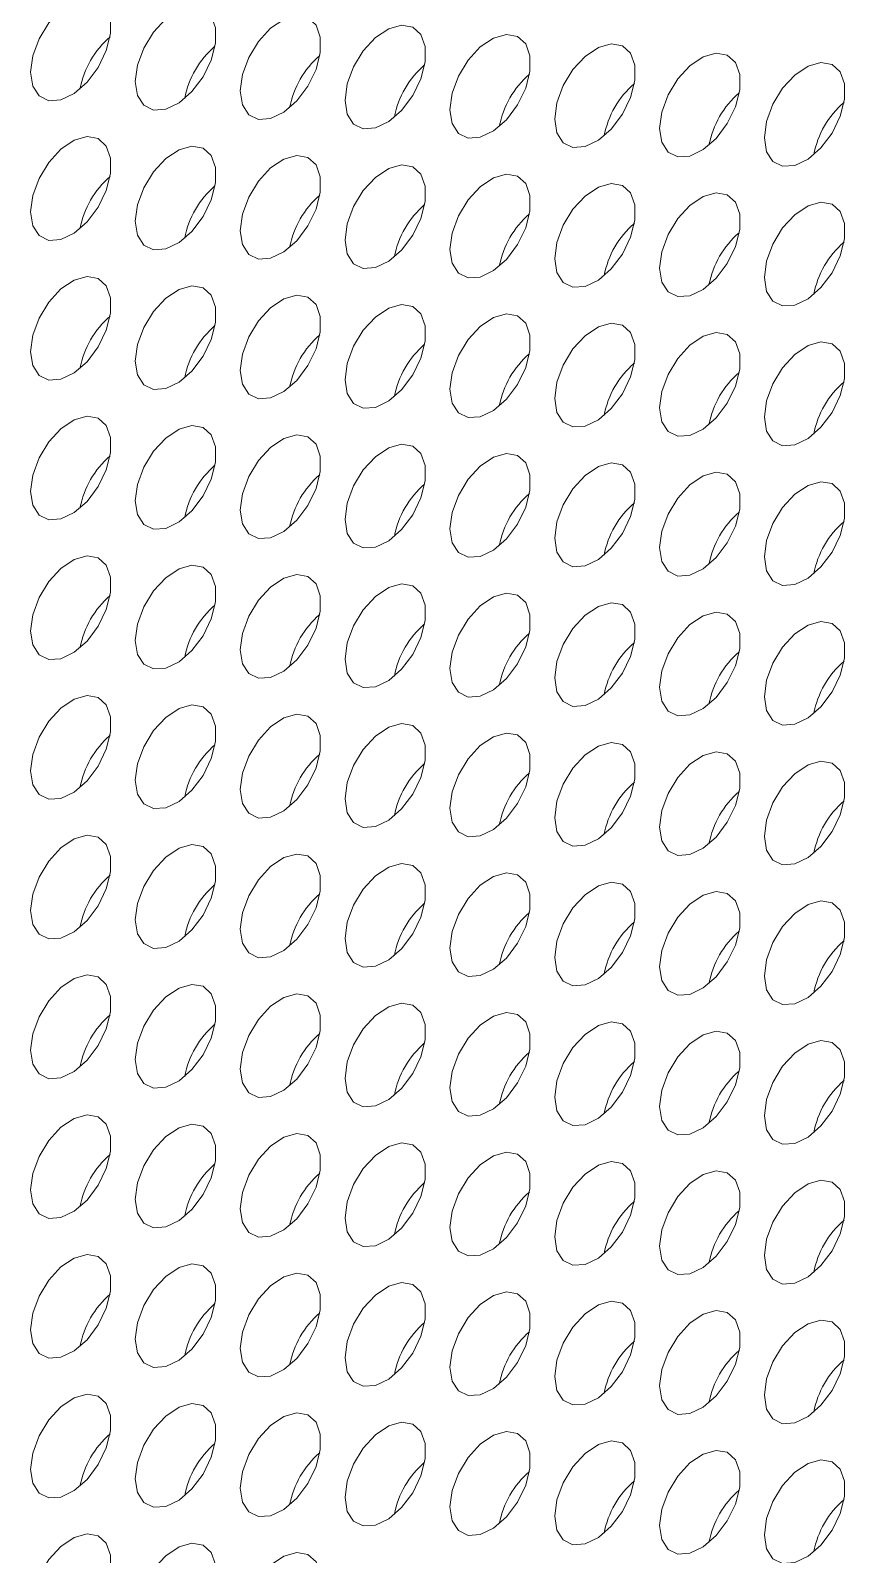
# Model space of a CAD drawing. Header units: millimetres. Extents: x 2 to 295, y 1 to 209.
# Drawn here: x 235.46 to 246.16, y 77.08 to 97.12 of the extents above; entities that cross this region are included whole.
import ezdxf

# ---------------------------------------------------------------- set-up
doc = ezdxf.new("R2010")
doc.units = ezdxf.units.MM

msp = doc.modelspace()

# ---------------------------------------------------------------- linework, layer by layer
at = {"color": 7, "linetype": 'Continuous', "lineweight": 15, "flags": 128}
for points in [[(235.4614, 96.5758), (235.4901, 96.7913), (235.5732, 97.0165), (235.7017, 97.2272), (235.8615, 97.4005), (236.0355, 97.5176), (236.2048, 97.5658), (236.3509, 97.5399), (236.4581, 97.4427), (236.5148, 97.2848), (236.5148, 97.0832), (236.4581, 96.8598), (236.3509, 96.6388), (236.2048, 96.4441), (236.0355, 96.2969), (235.8615, 96.2132), (235.7017, 96.2018), (235.5732, 96.2642), (235.4901, 96.3936), (235.4614, 96.5758)], [(236.8392, 96.4526), (236.868, 96.6681), (236.9511, 96.8933), (237.0795, 97.104), (237.2394, 97.2773), (237.4134, 97.3944), (237.5826, 97.4426), (237.7288, 97.4167), (237.836, 97.3195), (237.8927, 97.1616), (237.8927, 96.96), (237.836, 96.7366), (237.7288, 96.5156), (237.5826, 96.3209), (237.4134, 96.1737), (237.2394, 96.09), (237.0795, 96.0786), (236.9511, 96.141), (236.868, 96.2704), (236.8392, 96.4526)], [(238.2171, 96.3294), (238.2458, 96.5449), (238.3289, 96.7701), (238.4573, 96.9808), (238.6172, 97.1541), (238.7912, 97.2712), (238.9604, 97.3194), (239.1066, 97.2935), (239.2138, 97.1963), (239.2705, 97.0384), (239.2705, 96.8368), (239.2138, 96.6134), (239.1066, 96.3924), (238.9604, 96.1977), (238.7912, 96.0505), (238.6172, 95.9668), (238.4573, 95.9554), (238.3289, 96.0178), (238.2458, 96.1472), (238.2171, 96.3294)], [(239.5949, 96.2062), (239.6237, 96.4217), (239.7067, 96.6469), (239.8352, 96.8576), (239.9951, 97.0309), (240.169, 97.148), (240.3383, 97.1962), (240.4844, 97.1703), (240.5917, 97.0731), (240.6483, 96.9152), (240.6483, 96.7136), (240.5917, 96.4902), (240.4844, 96.2692), (240.3383, 96.0745), (240.169, 95.9274), (239.9951, 95.8436), (239.8352, 95.8322), (239.7067, 95.8946), (239.6237, 96.024), (239.5949, 96.2062)], [(240.9728, 96.083), (241.0015, 96.2985), (241.0846, 96.5237), (241.213, 96.7344), (241.3729, 96.9077), (241.5469, 97.0248), (241.7161, 97.073), (241.8623, 97.0471), (241.9695, 96.9499), (242.0262, 96.792), (242.0262, 96.5904), (241.9695, 96.367), (241.8623, 96.146), (241.7161, 95.9513), (241.5469, 95.8042), (241.3729, 95.7204), (241.213, 95.709), (241.0846, 95.7714), (241.0015, 95.9008), (240.9728, 96.083)], [(242.3506, 95.9598), (242.3793, 96.1753), (242.4624, 96.4005), (242.5909, 96.6112), (242.7507, 96.7845), (242.9247, 96.9016), (243.094, 96.9498), (243.2401, 96.9239), (243.3473, 96.8267), (243.404, 96.6688), (243.404, 96.4672), (243.3473, 96.2438), (243.2401, 96.0228), (243.094, 95.8281), (242.9247, 95.681), (242.7507, 95.5972), (242.5909, 95.5858), (242.4624, 95.6482), (242.3793, 95.7776), (242.3506, 95.9598)], [(243.7284, 95.8366), (243.7572, 96.0521), (243.8403, 96.2773), (243.9687, 96.488), (244.1286, 96.6613), (244.3026, 96.7784), (244.4718, 96.8266), (244.6179, 96.8007), (244.7252, 96.7035), (244.7819, 96.5456), (244.7819, 96.344), (244.7252, 96.1206), (244.6179, 95.8996), (244.4718, 95.7049), (244.3026, 95.5578), (244.1286, 95.474), (243.9687, 95.4626), (243.8403, 95.525), (243.7572, 95.6544), (243.7284, 95.8366)], [(245.1063, 95.7134), (245.135, 95.9289), (245.2181, 96.1541), (245.3465, 96.3648), (245.5064, 96.5381), (245.6804, 96.6552), (245.8496, 96.7034), (245.9958, 96.6775), (246.103, 96.5803), (246.1597, 96.4224), (246.1597, 96.2208), (246.103, 95.9974), (245.9958, 95.7764), (245.8496, 95.5817), (245.6804, 95.4346), (245.5064, 95.3508), (245.3465, 95.3394), (245.2181, 95.4018), (245.135, 95.5312), (245.1063, 95.7134)], [(235.4614, 94.7386), (235.4901, 94.954), (235.5732, 95.1793), (235.7017, 95.39), (235.8615, 95.5633), (236.0355, 95.6804), (236.2048, 95.7286), (236.3509, 95.7027), (236.4581, 95.6055), (236.5148, 95.4475), (236.5148, 95.2459), (236.4581, 95.0225), (236.3509, 94.8016), (236.2048, 94.6069), (236.0355, 94.4597), (235.8615, 94.3759), (235.7017, 94.3646), (235.5732, 94.427), (235.4901, 94.5564), (235.4614, 94.7386)], [(236.8392, 94.6154), (236.868, 94.8308), (236.9511, 95.0561), (237.0795, 95.2668), (237.2394, 95.4401), (237.4134, 95.5572), (237.5826, 95.6054), (237.7288, 95.5795), (237.836, 95.4823), (237.8927, 95.3243), (237.8927, 95.1227), (237.836, 94.8993), (237.7288, 94.6784), (237.5826, 94.4837), (237.4134, 94.3365), (237.2394, 94.2527), (237.0795, 94.2414), (236.9511, 94.3038), (236.868, 94.4332), (236.8392, 94.6154)], [(238.2171, 94.4922), (238.2458, 94.7076), (238.3289, 94.9329), (238.4573, 95.1436), (238.6172, 95.3169), (238.7912, 95.434), (238.9604, 95.4822), (239.1066, 95.4563), (239.2138, 95.3591), (239.2705, 95.2011), (239.2705, 94.9995), (239.2138, 94.7761), (239.1066, 94.5552), (238.9604, 94.3605), (238.7912, 94.2133), (238.6172, 94.1295), (238.4573, 94.1182), (238.3289, 94.1806), (238.2458, 94.31), (238.2171, 94.4922)], [(239.5949, 94.369), (239.6237, 94.5844), (239.7067, 94.8097), (239.8352, 95.0204), (239.9951, 95.1937), (240.169, 95.3108), (240.3383, 95.359), (240.4844, 95.3331), (240.5917, 95.2359), (240.6483, 95.0779), (240.6483, 94.8763), (240.5917, 94.6529), (240.4844, 94.432), (240.3383, 94.2373), (240.169, 94.0901), (239.9951, 94.0063), (239.8352, 93.995), (239.7067, 94.0574), (239.6237, 94.1868), (239.5949, 94.369)], [(240.9728, 94.2458), (241.0015, 94.4612), (241.0846, 94.6865), (241.213, 94.8972), (241.3729, 95.0705), (241.5469, 95.1876), (241.7161, 95.2358), (241.8623, 95.2099), (241.9695, 95.1127), (242.0262, 94.9547), (242.0262, 94.7531), (241.9695, 94.5297), (241.8623, 94.3088), (241.7161, 94.1141), (241.5469, 93.9669), (241.3729, 93.8831), (241.213, 93.8718), (241.0846, 93.9342), (241.0015, 94.0636), (240.9728, 94.2458)], [(242.3506, 94.1226), (242.3793, 94.338), (242.4624, 94.5633), (242.5909, 94.774), (242.7507, 94.9473), (242.9247, 95.0644), (243.094, 95.1126), (243.2401, 95.0867), (243.3473, 94.9895), (243.404, 94.8315), (243.404, 94.6299), (243.3473, 94.4065), (243.2401, 94.1856), (243.094, 93.9909), (242.9247, 93.8437), (242.7507, 93.7599), (242.5909, 93.7486), (242.4624, 93.811), (242.3793, 93.9404), (242.3506, 94.1226)], [(243.7284, 93.9994), (243.7572, 94.2148), (243.8403, 94.4401), (243.9687, 94.6508), (244.1286, 94.8241), (244.3026, 94.9412), (244.4718, 94.9894), (244.6179, 94.9635), (244.7252, 94.8663), (244.7819, 94.7083), (244.7819, 94.5067), (244.7252, 94.2833), (244.6179, 94.0624), (244.4718, 93.8677), (244.3026, 93.7205), (244.1286, 93.6367), (243.9687, 93.6254), (243.8403, 93.6878), (243.7572, 93.8172), (243.7284, 93.9994)], [(245.1063, 93.8762), (245.135, 94.0917), (245.2181, 94.3169), (245.3465, 94.5276), (245.5064, 94.7009), (245.6804, 94.818), (245.8496, 94.8662), (245.9958, 94.8403), (246.103, 94.7431), (246.1597, 94.5851), (246.1597, 94.3835), (246.103, 94.1601), (245.9958, 93.9392), (245.8496, 93.7445), (245.6804, 93.5973), (245.5064, 93.5135), (245.3465, 93.5022), (245.2181, 93.5646), (245.135, 93.694), (245.1063, 93.8762)], [(235.4614, 92.9014), (235.4901, 93.1168), (235.5732, 93.3421), (235.7017, 93.5528), (235.8615, 93.7261), (236.0355, 93.8431), (236.2048, 93.8914), (236.3509, 93.8655), (236.4581, 93.7683), (236.5148, 93.6103), (236.5148, 93.4087), (236.4581, 93.1853), (236.3509, 92.9643), (236.2048, 92.7697), (236.0355, 92.6225), (235.8615, 92.5387), (235.7017, 92.5274), (235.5732, 92.5898), (235.4901, 92.7191), (235.4614, 92.9014)], [(236.8392, 92.7782), (236.868, 92.9936), (236.9511, 93.2189), (237.0795, 93.4296), (237.2394, 93.6029), (237.4134, 93.7199), (237.5826, 93.7682), (237.7288, 93.7423), (237.836, 93.6451), (237.8927, 93.4871), (237.8927, 93.2855), (237.836, 93.0621), (237.7288, 92.8411), (237.5826, 92.6465), (237.4134, 92.4993), (237.2394, 92.4155), (237.0795, 92.4042), (236.9511, 92.4666), (236.868, 92.5959), (236.8392, 92.7782)], [(238.2171, 92.655), (238.2458, 92.8704), (238.3289, 93.0957), (238.4573, 93.3064), (238.6172, 93.4797), (238.7912, 93.5967), (238.9604, 93.645), (239.1066, 93.6191), (239.2138, 93.5219), (239.2705, 93.3639), (239.2705, 93.1623), (239.2138, 92.9389), (239.1066, 92.7179), (238.9604, 92.5233), (238.7912, 92.3761), (238.6172, 92.2923), (238.4573, 92.281), (238.3289, 92.3434), (238.2458, 92.4727), (238.2171, 92.655)], [(239.5949, 92.5318), (239.6237, 92.7472), (239.7067, 92.9725), (239.8352, 93.1832), (239.9951, 93.3565), (240.169, 93.4735), (240.3383, 93.5218), (240.4844, 93.4959), (240.5917, 93.3987), (240.6483, 93.2407), (240.6483, 93.0391), (240.5917, 92.8157), (240.4844, 92.5947), (240.3383, 92.4001), (240.169, 92.2529), (239.9951, 92.1691), (239.8352, 92.1578), (239.7067, 92.2202), (239.6237, 92.3495), (239.5949, 92.5318)], [(240.9728, 92.4086), (241.0015, 92.624), (241.0846, 92.8493), (241.213, 93.06), (241.3729, 93.2333), (241.5469, 93.3503), (241.7161, 93.3986), (241.8623, 93.3727), (241.9695, 93.2755), (242.0262, 93.1175), (242.0262, 92.9159), (241.9695, 92.6925), (241.8623, 92.4715), (241.7161, 92.2769), (241.5469, 92.1297), (241.3729, 92.0459), (241.213, 92.0346), (241.0846, 92.097), (241.0015, 92.2263), (240.9728, 92.4086)], [(242.3506, 92.2854), (242.3793, 92.5008), (242.4624, 92.7261), (242.5909, 92.9368), (242.7507, 93.1101), (242.9247, 93.2271), (243.094, 93.2754), (243.2401, 93.2495), (243.3473, 93.1523), (243.404, 92.9943), (243.404, 92.7927), (243.3473, 92.5693), (243.2401, 92.3483), (243.094, 92.1537), (242.9247, 92.0065), (242.7507, 91.9227), (242.5909, 91.9114), (242.4624, 91.9738), (242.3793, 92.1031), (242.3506, 92.2854)], [(243.7284, 92.1622), (243.7572, 92.3776), (243.8403, 92.6029), (243.9687, 92.8136), (244.1286, 92.9869), (244.3026, 93.1039), (244.4718, 93.1522), (244.6179, 93.1263), (244.7252, 93.0291), (244.7819, 92.8711), (244.7819, 92.6695), (244.7252, 92.4461), (244.6179, 92.2251), (244.4718, 92.0305), (244.3026, 91.8833), (244.1286, 91.7995), (243.9687, 91.7882), (243.8403, 91.8506), (243.7572, 91.9799), (243.7284, 92.1622)], [(245.1063, 92.039), (245.135, 92.2544), (245.2181, 92.4797), (245.3465, 92.6904), (245.5064, 92.8637), (245.6804, 92.9807), (245.8496, 93.029), (245.9958, 93.0031), (246.103, 92.9059), (246.1597, 92.7479), (246.1597, 92.5463), (246.103, 92.3229), (245.9958, 92.1019), (245.8496, 91.9073), (245.6804, 91.7601), (245.5064, 91.6763), (245.3465, 91.665), (245.2181, 91.7274), (245.135, 91.8567), (245.1063, 92.039)], [(235.4614, 91.0642), (235.4901, 91.2796), (235.5732, 91.5049), (235.7017, 91.7156), (235.8615, 91.8888), (236.0355, 92.0059), (236.2048, 92.0541), (236.3509, 92.0282), (236.4581, 91.9311), (236.5148, 91.7731), (236.5148, 91.5715), (236.4581, 91.3481), (236.3509, 91.1271), (236.2048, 90.9325), (236.0355, 90.7853), (235.8615, 90.7015), (235.7017, 90.6902), (235.5732, 90.7526), (235.4901, 90.8819), (235.4614, 91.0642)], [(236.8392, 90.941), (236.868, 91.1564), (236.9511, 91.3817), (237.0795, 91.5924), (237.2394, 91.7656), (237.4134, 91.8827), (237.5826, 91.9309), (237.7288, 91.905), (237.836, 91.8079), (237.8927, 91.6499), (237.8927, 91.4483), (237.836, 91.2249), (237.7288, 91.0039), (237.5826, 90.8093), (237.4134, 90.6621), (237.2394, 90.5783), (237.0795, 90.567), (236.9511, 90.6294), (236.868, 90.7587), (236.8392, 90.941)], [(238.2171, 90.8178), (238.2458, 91.0332), (238.3289, 91.2585), (238.4573, 91.4692), (238.6172, 91.6424), (238.7912, 91.7595), (238.9604, 91.8077), (239.1066, 91.7818), (239.2138, 91.6847), (239.2705, 91.5267), (239.2705, 91.3251), (239.2138, 91.1017), (239.1066, 90.8807), (238.9604, 90.6861), (238.7912, 90.5389), (238.6172, 90.4551), (238.4573, 90.4438), (238.3289, 90.5062), (238.2458, 90.6355), (238.2171, 90.8178)], [(239.5949, 90.6946), (239.6237, 90.91), (239.7067, 91.1353), (239.8352, 91.346), (239.9951, 91.5192), (240.169, 91.6363), (240.3383, 91.6845), (240.4844, 91.6586), (240.5917, 91.5615), (240.6483, 91.4035), (240.6483, 91.2019), (240.5917, 90.9785), (240.4844, 90.7575), (240.3383, 90.5629), (240.169, 90.4157), (239.9951, 90.3319), (239.8352, 90.3206), (239.7067, 90.383), (239.6237, 90.5123), (239.5949, 90.6946)], [(240.9728, 90.5714), (241.0015, 90.7868), (241.0846, 91.0121), (241.213, 91.2228), (241.3729, 91.396), (241.5469, 91.5131), (241.7161, 91.5613), (241.8623, 91.5354), (241.9695, 91.4383), (242.0262, 91.2803), (242.0262, 91.0787), (241.9695, 90.8553), (241.8623, 90.6343), (241.7161, 90.4397), (241.5469, 90.2925), (241.3729, 90.2087), (241.213, 90.1974), (241.0846, 90.2598), (241.0015, 90.3891), (240.9728, 90.5714)], [(242.3506, 90.4482), (242.3793, 90.6636), (242.4624, 90.8889), (242.5909, 91.0996), (242.7507, 91.2728), (242.9247, 91.3899), (243.094, 91.4381), (243.2401, 91.4122), (243.3473, 91.3151), (243.404, 91.1571), (243.404, 90.9555), (243.3473, 90.7321), (243.2401, 90.5111), (243.094, 90.3165), (242.9247, 90.1693), (242.7507, 90.0855), (242.5909, 90.0742), (242.4624, 90.1366), (242.3793, 90.2659), (242.3506, 90.4482)], [(243.7284, 90.325), (243.7572, 90.5404), (243.8403, 90.7657), (243.9687, 90.9764), (244.1286, 91.1496), (244.3026, 91.2667), (244.4718, 91.3149), (244.6179, 91.289), (244.7252, 91.1919), (244.7819, 91.0339), (244.7819, 90.8323), (244.7252, 90.6089), (244.6179, 90.3879), (244.4718, 90.1933), (244.3026, 90.0461), (244.1286, 89.9623), (243.9687, 89.951), (243.8403, 90.0134), (243.7572, 90.1427), (243.7284, 90.325)], [(245.1063, 90.2018), (245.135, 90.4172), (245.2181, 90.6425), (245.3465, 90.8532), (245.5064, 91.0264), (245.6804, 91.1435), (245.8496, 91.1917), (245.9958, 91.1658), (246.103, 91.0687), (246.1597, 90.9107), (246.1597, 90.7091), (246.103, 90.4857), (245.9958, 90.2647), (245.8496, 90.0701), (245.6804, 89.9229), (245.5064, 89.8391), (245.3465, 89.8278), (245.2181, 89.8902), (245.135, 90.0195), (245.1063, 90.2018)], [(235.4614, 89.227), (235.4901, 89.4424), (235.5732, 89.6677), (235.7017, 89.8783), (235.8615, 90.0516), (236.0355, 90.1687), (236.2048, 90.2169), (236.3509, 90.191), (236.4581, 90.0938), (236.5148, 89.9359), (236.5148, 89.7343), (236.4581, 89.5109), (236.3509, 89.2899), (236.2048, 89.0953), (236.0355, 88.9481), (235.8615, 88.8643), (235.7017, 88.853), (235.5732, 88.9154), (235.4901, 89.0447), (235.4614, 89.227)], [(236.8392, 89.1038), (236.868, 89.3192), (236.9511, 89.5445), (237.0795, 89.7551), (237.2394, 89.9284), (237.4134, 90.0455), (237.5826, 90.0937), (237.7288, 90.0678), (237.836, 89.9706), (237.8927, 89.8127), (237.8927, 89.6111), (237.836, 89.3877), (237.7288, 89.1667), (237.5826, 88.9721), (237.4134, 88.8249), (237.2394, 88.7411), (237.0795, 88.7298), (236.9511, 88.7922), (236.868, 88.9215), (236.8392, 89.1038)], [(238.2171, 88.9806), (238.2458, 89.196), (238.3289, 89.4213), (238.4573, 89.6319), (238.6172, 89.8052), (238.7912, 89.9223), (238.9604, 89.9705), (239.1066, 89.9446), (239.2138, 89.8474), (239.2705, 89.6895), (239.2705, 89.4879), (239.2138, 89.2645), (239.1066, 89.0435), (238.9604, 88.8489), (238.7912, 88.7017), (238.6172, 88.6179), (238.4573, 88.6066), (238.3289, 88.669), (238.2458, 88.7983), (238.2171, 88.9806)], [(239.5949, 88.8574), (239.6237, 89.0728), (239.7067, 89.2981), (239.8352, 89.5088), (239.9951, 89.682), (240.169, 89.7991), (240.3383, 89.8473), (240.4844, 89.8214), (240.5917, 89.7242), (240.6483, 89.5663), (240.6483, 89.3647), (240.5917, 89.1413), (240.4844, 88.9203), (240.3383, 88.7257), (240.169, 88.5785), (239.9951, 88.4947), (239.8352, 88.4834), (239.7067, 88.5458), (239.6237, 88.6751), (239.5949, 88.8574)], [(240.9728, 88.7342), (241.0015, 88.9496), (241.0846, 89.1749), (241.213, 89.3856), (241.3729, 89.5588), (241.5469, 89.6759), (241.7161, 89.7241), (241.8623, 89.6982), (241.9695, 89.601), (242.0262, 89.4431), (242.0262, 89.2415), (241.9695, 89.0181), (241.8623, 88.7971), (241.7161, 88.6025), (241.5469, 88.4553), (241.3729, 88.3715), (241.213, 88.3602), (241.0846, 88.4226), (241.0015, 88.5519), (240.9728, 88.7342)], [(242.3506, 88.611), (242.3793, 88.8264), (242.4624, 89.0517), (242.5909, 89.2624), (242.7507, 89.4356), (242.9247, 89.5527), (243.094, 89.6009), (243.2401, 89.575), (243.3473, 89.4778), (243.404, 89.3199), (243.404, 89.1183), (243.3473, 88.8949), (243.2401, 88.6739), (243.094, 88.4793), (242.9247, 88.3321), (242.7507, 88.2483), (242.5909, 88.237), (242.4624, 88.2994), (242.3793, 88.4287), (242.3506, 88.611)], [(243.7284, 88.4878), (243.7572, 88.7032), (243.8403, 88.9285), (243.9687, 89.1392), (244.1286, 89.3124), (244.3026, 89.4295), (244.4718, 89.4777), (244.6179, 89.4518), (244.7252, 89.3546), (244.7819, 89.1967), (244.7819, 88.9951), (244.7252, 88.7717), (244.6179, 88.5507), (244.4718, 88.3561), (244.3026, 88.2089), (244.1286, 88.1251), (243.9687, 88.1138), (243.8403, 88.1762), (243.7572, 88.3055), (243.7284, 88.4878)], [(245.1063, 88.3646), (245.135, 88.58), (245.2181, 88.8053), (245.3465, 89.016), (245.5064, 89.1892), (245.6804, 89.3063), (245.8496, 89.3545), (245.9958, 89.3286), (246.103, 89.2314), (246.1597, 89.0735), (246.1597, 88.8719), (246.103, 88.6485), (245.9958, 88.4275), (245.8496, 88.2329), (245.6804, 88.0857), (245.5064, 88.0019), (245.3465, 87.9906), (245.2181, 88.053), (245.135, 88.1823), (245.1063, 88.3646)], [(235.4614, 87.3897), (235.4901, 87.6052), (235.5732, 87.8304), (235.7017, 88.0411), (235.8615, 88.2144), (236.0355, 88.3315), (236.2048, 88.3797), (236.3509, 88.3538), (236.4581, 88.2566), (236.5148, 88.0987), (236.5148, 87.8971), (236.4581, 87.6737), (236.3509, 87.4527), (236.2048, 87.2581), (236.0355, 87.1109), (235.8615, 87.0271), (235.7017, 87.0158), (235.5732, 87.0782), (235.4901, 87.2075), (235.4614, 87.3897)], [(236.8392, 87.2665), (236.868, 87.482), (236.9511, 87.7072), (237.0795, 87.9179), (237.2394, 88.0912), (237.4134, 88.2083), (237.5826, 88.2565), (237.7288, 88.2306), (237.836, 88.1334), (237.8927, 87.9755), (237.8927, 87.7739), (237.836, 87.5505), (237.7288, 87.3295), (237.5826, 87.1349), (237.4134, 86.9877), (237.2394, 86.9039), (237.0795, 86.8926), (236.9511, 86.955), (236.868, 87.0843), (236.8392, 87.2665)], [(238.2171, 87.1433), (238.2458, 87.3588), (238.3289, 87.584), (238.4573, 87.7947), (238.6172, 87.968), (238.7912, 88.0851), (238.9604, 88.1333), (239.1066, 88.1074), (239.2138, 88.0102), (239.2705, 87.8523), (239.2705, 87.6507), (239.2138, 87.4273), (239.1066, 87.2063), (238.9604, 87.0117), (238.7912, 86.8645), (238.6172, 86.7807), (238.4573, 86.7694), (238.3289, 86.8318), (238.2458, 86.9611), (238.2171, 87.1433)], [(239.5949, 87.0201), (239.6237, 87.2356), (239.7067, 87.4608), (239.8352, 87.6715), (239.9951, 87.8448), (240.169, 87.9619), (240.3383, 88.0101), (240.4844, 87.9842), (240.5917, 87.887), (240.6483, 87.7291), (240.6483, 87.5275), (240.5917, 87.3041), (240.4844, 87.0831), (240.3383, 86.8885), (240.169, 86.7413), (239.9951, 86.6575), (239.8352, 86.6462), (239.7067, 86.7086), (239.6237, 86.8379), (239.5949, 87.0201)], [(240.9728, 86.8969), (241.0015, 87.1124), (241.0846, 87.3376), (241.213, 87.5483), (241.3729, 87.7216), (241.5469, 87.8387), (241.7161, 87.8869), (241.8623, 87.861), (241.9695, 87.7638), (242.0262, 87.6059), (242.0262, 87.4043), (241.9695, 87.1809), (241.8623, 86.9599), (241.7161, 86.7653), (241.5469, 86.6181), (241.3729, 86.5343), (241.213, 86.523), (241.0846, 86.5854), (241.0015, 86.7147), (240.9728, 86.8969)], [(242.3506, 86.7737), (242.3793, 86.9892), (242.4624, 87.2144), (242.5909, 87.4251), (242.7507, 87.5984), (242.9247, 87.7155), (243.094, 87.7637), (243.2401, 87.7378), (243.3473, 87.6406), (243.404, 87.4827), (243.404, 87.2811), (243.3473, 87.0577), (243.2401, 86.8367), (243.094, 86.6421), (242.9247, 86.4949), (242.7507, 86.4111), (242.5909, 86.3998), (242.4624, 86.4622), (242.3793, 86.5915), (242.3506, 86.7737)], [(243.7284, 86.6505), (243.7572, 86.866), (243.8403, 87.0912), (243.9687, 87.3019), (244.1286, 87.4752), (244.3026, 87.5923), (244.4718, 87.6405), (244.6179, 87.6146), (244.7252, 87.5174), (244.7819, 87.3595), (244.7819, 87.1579), (244.7252, 86.9345), (244.6179, 86.7135), (244.4718, 86.5189), (244.3026, 86.3717), (244.1286, 86.2879), (243.9687, 86.2766), (243.8403, 86.339), (243.7572, 86.4683), (243.7284, 86.6505)], [(245.1063, 86.5273), (245.135, 86.7428), (245.2181, 86.968), (245.3465, 87.1787), (245.5064, 87.352), (245.6804, 87.4691), (245.8496, 87.5173), (245.9958, 87.4914), (246.103, 87.3942), (246.1597, 87.2363), (246.1597, 87.0347), (246.103, 86.8113), (245.9958, 86.5903), (245.8496, 86.3957), (245.6804, 86.2485), (245.5064, 86.1647), (245.3465, 86.1534), (245.2181, 86.2158), (245.135, 86.3451), (245.1063, 86.5273)], [(235.4614, 85.5525), (235.4901, 85.768), (235.5732, 85.9932), (235.7017, 86.2039), (235.8615, 86.3772), (236.0355, 86.4943), (236.2048, 86.5425), (236.3509, 86.5166), (236.4581, 86.4194), (236.5148, 86.2615), (236.5148, 86.0599), (236.4581, 85.8365), (236.3509, 85.6155), (236.2048, 85.4208), (236.0355, 85.2736), (235.8615, 85.1899), (235.7017, 85.1785), (235.5732, 85.2409), (235.4901, 85.3703), (235.4614, 85.5525)], [(236.8392, 85.4293), (236.868, 85.6448), (236.9511, 85.87), (237.0795, 86.0807), (237.2394, 86.254), (237.4134, 86.3711), (237.5826, 86.4193), (237.7288, 86.3934), (237.836, 86.2962), (237.8927, 86.1383), (237.8927, 85.9367), (237.836, 85.7133), (237.7288, 85.4923), (237.5826, 85.2976), (237.4134, 85.1504), (237.2394, 85.0667), (237.0795, 85.0553), (236.9511, 85.1177), (236.868, 85.2471), (236.8392, 85.4293)], [(238.2171, 85.3061), (238.2458, 85.5216), (238.3289, 85.7468), (238.4573, 85.9575), (238.6172, 86.1308), (238.7912, 86.2479), (238.9604, 86.2961), (239.1066, 86.2702), (239.2138, 86.173), (239.2705, 86.0151), (239.2705, 85.8135), (239.2138, 85.5901), (239.1066, 85.3691), (238.9604, 85.1744), (238.7912, 85.0272), (238.6172, 84.9435), (238.4573, 84.9321), (238.3289, 84.9945), (238.2458, 85.1239), (238.2171, 85.3061)], [(239.5949, 85.1829), (239.6237, 85.3984), (239.7067, 85.6236), (239.8352, 85.8343), (239.9951, 86.0076), (240.169, 86.1247), (240.3383, 86.1729), (240.4844, 86.147), (240.5917, 86.0498), (240.6483, 85.8919), (240.6483, 85.6903), (240.5917, 85.4669), (240.4844, 85.2459), (240.3383, 85.0512), (240.169, 84.904), (239.9951, 84.8203), (239.8352, 84.8089), (239.7067, 84.8713), (239.6237, 85.0007), (239.5949, 85.1829)], [(240.9728, 85.0597), (241.0015, 85.2752), (241.0846, 85.5004), (241.213, 85.7111), (241.3729, 85.8844), (241.5469, 86.0015), (241.7161, 86.0497), (241.8623, 86.0238), (241.9695, 85.9266), (242.0262, 85.7687), (242.0262, 85.5671), (241.9695, 85.3437), (241.8623, 85.1227), (241.7161, 84.928), (241.5469, 84.7808), (241.3729, 84.6971), (241.213, 84.6857), (241.0846, 84.7481), (241.0015, 84.8775), (240.9728, 85.0597)], [(242.3506, 84.9365), (242.3793, 85.152), (242.4624, 85.3772), (242.5909, 85.5879), (242.7507, 85.7612), (242.9247, 85.8783), (243.094, 85.9265), (243.2401, 85.9006), (243.3473, 85.8034), (243.404, 85.6455), (243.404, 85.4439), (243.3473, 85.2205), (243.2401, 84.9995), (243.094, 84.8048), (242.9247, 84.6577), (242.7507, 84.5739), (242.5909, 84.5625), (242.4624, 84.6249), (242.3793, 84.7543), (242.3506, 84.9365)], [(243.7284, 84.8133), (243.7572, 85.0288), (243.8403, 85.254), (243.9687, 85.4647), (244.1286, 85.638), (244.3026, 85.7551), (244.4718, 85.8033), (244.6179, 85.7774), (244.7252, 85.6802), (244.7819, 85.5223), (244.7819, 85.3207), (244.7252, 85.0973), (244.6179, 84.8763), (244.4718, 84.6816), (244.3026, 84.5345), (244.1286, 84.4507), (243.9687, 84.4393), (243.8403, 84.5017), (243.7572, 84.6311), (243.7284, 84.8133)], [(245.1063, 84.6901), (245.135, 84.9056), (245.2181, 85.1308), (245.3465, 85.3415), (245.5064, 85.5148), (245.6804, 85.6319), (245.8496, 85.6801), (245.9958, 85.6542), (246.103, 85.557), (246.1597, 85.3991), (246.1597, 85.1975), (246.103, 84.9741), (245.9958, 84.7531), (245.8496, 84.5584), (245.6804, 84.4113), (245.5064, 84.3275), (245.3465, 84.3161), (245.2181, 84.3785), (245.135, 84.5079), (245.1063, 84.6901)], [(235.4614, 83.7153), (235.4901, 83.9307), (235.5732, 84.156), (235.7017, 84.3667), (235.8615, 84.54), (236.0355, 84.6571), (236.2048, 84.7053), (236.3509, 84.6794), (236.4581, 84.5822), (236.5148, 84.4242), (236.5148, 84.2226), (236.4581, 83.9992), (236.3509, 83.7783), (236.2048, 83.5836), (236.0355, 83.4364), (235.8615, 83.3526), (235.7017, 83.3413), (235.5732, 83.4037), (235.4901, 83.5331), (235.4614, 83.7153)], [(236.8392, 83.5921), (236.868, 83.8075), (236.9511, 84.0328), (237.0795, 84.2435), (237.2394, 84.4168), (237.4134, 84.5339), (237.5826, 84.5821), (237.7288, 84.5562), (237.836, 84.459), (237.8927, 84.301), (237.8927, 84.0994), (237.836, 83.876), (237.7288, 83.6551), (237.5826, 83.4604), (237.4134, 83.3132), (237.2394, 83.2294), (237.0795, 83.2181), (236.9511, 83.2805), (236.868, 83.4099), (236.8392, 83.5921)], [(238.2171, 83.4689), (238.2458, 83.6843), (238.3289, 83.9096), (238.4573, 84.1203), (238.6172, 84.2936), (238.7912, 84.4107), (238.9604, 84.4589), (239.1066, 84.433), (239.2138, 84.3358), (239.2705, 84.1778), (239.2705, 83.9762), (239.2138, 83.7528), (239.1066, 83.5319), (238.9604, 83.3372), (238.7912, 83.19), (238.6172, 83.1062), (238.4573, 83.0949), (238.3289, 83.1573), (238.2458, 83.2867), (238.2171, 83.4689)], [(239.5949, 83.3457), (239.6237, 83.5611), (239.7067, 83.7864), (239.8352, 83.9971), (239.9951, 84.1704), (240.169, 84.2875), (240.3383, 84.3357), (240.4844, 84.3098), (240.5917, 84.2126), (240.6483, 84.0546), (240.6483, 83.853), (240.5917, 83.6296), (240.4844, 83.4087), (240.3383, 83.214), (240.169, 83.0668), (239.9951, 82.983), (239.8352, 82.9717), (239.7067, 83.0341), (239.6237, 83.1635), (239.5949, 83.3457)], [(240.9728, 83.2225), (241.0015, 83.4379), (241.0846, 83.6632), (241.213, 83.8739), (241.3729, 84.0472), (241.5469, 84.1643), (241.7161, 84.2125), (241.8623, 84.1866), (241.9695, 84.0894), (242.0262, 83.9314), (242.0262, 83.7298), (241.9695, 83.5064), (241.8623, 83.2855), (241.7161, 83.0908), (241.5469, 82.9436), (241.3729, 82.8598), (241.213, 82.8485), (241.0846, 82.9109), (241.0015, 83.0403), (240.9728, 83.2225)], [(242.3506, 83.0993), (242.3793, 83.3147), (242.4624, 83.54), (242.5909, 83.7507), (242.7507, 83.924), (242.9247, 84.0411), (243.094, 84.0893), (243.2401, 84.0634), (243.3473, 83.9662), (243.404, 83.8082), (243.404, 83.6066), (243.3473, 83.3832), (243.2401, 83.1623), (243.094, 82.9676), (242.9247, 82.8204), (242.7507, 82.7366), (242.5909, 82.7253), (242.4624, 82.7877), (242.3793, 82.9171), (242.3506, 83.0993)], [(243.7284, 82.9761), (243.7572, 83.1915), (243.8403, 83.4168), (243.9687, 83.6275), (244.1286, 83.8008), (244.3026, 83.9179), (244.4718, 83.9661), (244.6179, 83.9402), (244.7252, 83.843), (244.7819, 83.685), (244.7819, 83.4834), (244.7252, 83.26), (244.6179, 83.0391), (244.4718, 82.8444), (244.3026, 82.6972), (244.1286, 82.6134), (243.9687, 82.6021), (243.8403, 82.6645), (243.7572, 82.7939), (243.7284, 82.9761)], [(245.1063, 82.8529), (245.135, 83.0683), (245.2181, 83.2936), (245.3465, 83.5043), (245.5064, 83.6776), (245.6804, 83.7947), (245.8496, 83.8429), (245.9958, 83.817), (246.103, 83.7198), (246.1597, 83.5618), (246.1597, 83.3602), (246.103, 83.1368), (245.9958, 82.9159), (245.8496, 82.7212), (245.6804, 82.574), (245.5064, 82.4902), (245.3465, 82.4789), (245.2181, 82.5413), (245.135, 82.6707), (245.1063, 82.8529)], [(235.4614, 81.8781), (235.4901, 82.0935), (235.5732, 82.3188), (235.7017, 82.5295), (235.8615, 82.7028), (236.0355, 82.8198), (236.2048, 82.8681), (236.3509, 82.8422), (236.4581, 82.745), (236.5148, 82.587), (236.5148, 82.3854), (236.4581, 82.162), (236.3509, 81.941), (236.2048, 81.7464), (236.0355, 81.5992), (235.8615, 81.5154), (235.7017, 81.5041), (235.5732, 81.5665), (235.4901, 81.6958), (235.4614, 81.8781)], [(236.8392, 81.7549), (236.868, 81.9703), (236.9511, 82.1956), (237.0795, 82.4063), (237.2394, 82.5796), (237.4134, 82.6966), (237.5826, 82.7449), (237.7288, 82.719), (237.836, 82.6218), (237.8927, 82.4638), (237.8927, 82.2622), (237.836, 82.0388), (237.7288, 81.8178), (237.5826, 81.6232), (237.4134, 81.476), (237.2394, 81.3922), (237.0795, 81.3809), (236.9511, 81.4433), (236.868, 81.5726), (236.8392, 81.7549)], [(238.2171, 81.6317), (238.2458, 81.8471), (238.3289, 82.0724), (238.4573, 82.2831), (238.6172, 82.4564), (238.7912, 82.5734), (238.9604, 82.6217), (239.1066, 82.5958), (239.2138, 82.4986), (239.2705, 82.3406), (239.2705, 82.139), (239.2138, 81.9156), (239.1066, 81.6946), (238.9604, 81.5), (238.7912, 81.3528), (238.6172, 81.269), (238.4573, 81.2577), (238.3289, 81.3201), (238.2458, 81.4494), (238.2171, 81.6317)], [(239.5949, 81.5085), (239.6237, 81.7239), (239.7067, 81.9492), (239.8352, 82.1599), (239.9951, 82.3332), (240.169, 82.4502), (240.3383, 82.4985), (240.4844, 82.4726), (240.5917, 82.3754), (240.6483, 82.2174), (240.6483, 82.0158), (240.5917, 81.7924), (240.4844, 81.5714), (240.3383, 81.3768), (240.169, 81.2296), (239.9951, 81.1458), (239.8352, 81.1345), (239.7067, 81.1969), (239.6237, 81.3262), (239.5949, 81.5085)], [(240.9728, 81.3853), (241.0015, 81.6007), (241.0846, 81.826), (241.213, 82.0367), (241.3729, 82.21), (241.5469, 82.327), (241.7161, 82.3753), (241.8623, 82.3494), (241.9695, 82.2522), (242.0262, 82.0942), (242.0262, 81.8926), (241.9695, 81.6692), (241.8623, 81.4482), (241.7161, 81.2536), (241.5469, 81.1064), (241.3729, 81.0226), (241.213, 81.0113), (241.0846, 81.0737), (241.0015, 81.203), (240.9728, 81.3853)], [(242.3506, 81.2621), (242.3793, 81.4775), (242.4624, 81.7028), (242.5909, 81.9135), (242.7507, 82.0868), (242.9247, 82.2038), (243.094, 82.2521), (243.2401, 82.2262), (243.3473, 82.129), (243.404, 81.971), (243.404, 81.7694), (243.3473, 81.546), (243.2401, 81.325), (243.094, 81.1304), (242.9247, 80.9832), (242.7507, 80.8994), (242.5909, 80.8881), (242.4624, 80.9505), (242.3793, 81.0798), (242.3506, 81.2621)], [(243.7284, 81.1389), (243.7572, 81.3543), (243.8403, 81.5796), (243.9687, 81.7903), (244.1286, 81.9636), (244.3026, 82.0806), (244.4718, 82.1289), (244.6179, 82.103), (244.7252, 82.0058), (244.7819, 81.8478), (244.7819, 81.6462), (244.7252, 81.4228), (244.6179, 81.2018), (244.4718, 81.0072), (244.3026, 80.86), (244.1286, 80.7762), (243.9687, 80.7649), (243.8403, 80.8273), (243.7572, 80.9566), (243.7284, 81.1389)], [(245.1063, 81.0157), (245.135, 81.2311), (245.2181, 81.4564), (245.3465, 81.6671), (245.5064, 81.8404), (245.6804, 81.9574), (245.8496, 82.0057), (245.9958, 81.9798), (246.103, 81.8826), (246.1597, 81.7246), (246.1597, 81.523), (246.103, 81.2996), (245.9958, 81.0786), (245.8496, 80.884), (245.6804, 80.7368), (245.5064, 80.653), (245.3465, 80.6417), (245.2181, 80.7041), (245.135, 80.8334), (245.1063, 81.0157)], [(235.4614, 80.0409), (235.4901, 80.2563), (235.5732, 80.4816), (235.7017, 80.6923), (235.8615, 80.8655), (236.0355, 80.9826), (236.2048, 81.0308), (236.3509, 81.0049), (236.4581, 80.9078), (236.5148, 80.7498), (236.5148, 80.5482), (236.4581, 80.3248), (236.3509, 80.1038), (236.2048, 79.9092), (236.0355, 79.762), (235.8615, 79.6782), (235.7017, 79.6669), (235.5732, 79.7293), (235.4901, 79.8586), (235.4614, 80.0409)], [(236.8392, 79.9177), (236.868, 80.1331), (236.9511, 80.3584), (237.0795, 80.5691), (237.2394, 80.7423), (237.4134, 80.8594), (237.5826, 80.9076), (237.7288, 80.8817), (237.836, 80.7846), (237.8927, 80.6266), (237.8927, 80.425), (237.836, 80.2016), (237.7288, 79.9806), (237.5826, 79.786), (237.4134, 79.6388), (237.2394, 79.555), (237.0795, 79.5437), (236.9511, 79.6061), (236.868, 79.7354), (236.8392, 79.9177)], [(238.2171, 79.7945), (238.2458, 80.0099), (238.3289, 80.2352), (238.4573, 80.4459), (238.6172, 80.6191), (238.7912, 80.7362), (238.9604, 80.7844), (239.1066, 80.7585), (239.2138, 80.6614), (239.2705, 80.5034), (239.2705, 80.3018), (239.2138, 80.0784), (239.1066, 79.8574), (238.9604, 79.6628), (238.7912, 79.5156), (238.6172, 79.4318), (238.4573, 79.4205), (238.3289, 79.4829), (238.2458, 79.6122), (238.2171, 79.7945)], [(239.5949, 79.6713), (239.6237, 79.8867), (239.7067, 80.112), (239.8352, 80.3227), (239.9951, 80.4959), (240.169, 80.613), (240.3383, 80.6612), (240.4844, 80.6353), (240.5917, 80.5382), (240.6483, 80.3802), (240.6483, 80.1786), (240.5917, 79.9552), (240.4844, 79.7342), (240.3383, 79.5396), (240.169, 79.3924), (239.9951, 79.3086), (239.8352, 79.2973), (239.7067, 79.3597), (239.6237, 79.489), (239.5949, 79.6713)], [(240.9728, 79.5481), (241.0015, 79.7635), (241.0846, 79.9888), (241.213, 80.1995), (241.3729, 80.3727), (241.5469, 80.4898), (241.7161, 80.538), (241.8623, 80.5121), (241.9695, 80.415), (242.0262, 80.257), (242.0262, 80.0554), (241.9695, 79.832), (241.8623, 79.611), (241.7161, 79.4164), (241.5469, 79.2692), (241.3729, 79.1854), (241.213, 79.1741), (241.0846, 79.2365), (241.0015, 79.3658), (240.9728, 79.5481)], [(242.3506, 79.4249), (242.3793, 79.6403), (242.4624, 79.8656), (242.5909, 80.0763), (242.7507, 80.2495), (242.9247, 80.3666), (243.094, 80.4148), (243.2401, 80.3889), (243.3473, 80.2918), (243.404, 80.1338), (243.404, 79.9322), (243.3473, 79.7088), (243.2401, 79.4878), (243.094, 79.2932), (242.9247, 79.146), (242.7507, 79.0622), (242.5909, 79.0509), (242.4624, 79.1133), (242.3793, 79.2426), (242.3506, 79.4249)], [(243.7284, 79.3017), (243.7572, 79.5171), (243.8403, 79.7424), (243.9687, 79.9531), (244.1286, 80.1263), (244.3026, 80.2434), (244.4718, 80.2916), (244.6179, 80.2657), (244.7252, 80.1686), (244.7819, 80.0106), (244.7819, 79.809), (244.7252, 79.5856), (244.6179, 79.3646), (244.4718, 79.17), (244.3026, 79.0228), (244.1286, 78.939), (243.9687, 78.9277), (243.8403, 78.9901), (243.7572, 79.1194), (243.7284, 79.3017)], [(245.1063, 79.1785), (245.135, 79.3939), (245.2181, 79.6192), (245.3465, 79.8299), (245.5064, 80.0031), (245.6804, 80.1202), (245.8496, 80.1684), (245.9958, 80.1425), (246.103, 80.0454), (246.1597, 79.8874), (246.1597, 79.6858), (246.103, 79.4624), (245.9958, 79.2414), (245.8496, 79.0468), (245.6804, 78.8996), (245.5064, 78.8158), (245.3465, 78.8045), (245.2181, 78.8669), (245.135, 78.9962), (245.1063, 79.1785)], [(235.4614, 78.2037), (235.4901, 78.4191), (235.5732, 78.6444), (235.7017, 78.855), (235.8615, 79.0283), (236.0355, 79.1454), (236.2048, 79.1936), (236.3509, 79.1677), (236.4581, 79.0705), (236.5148, 78.9126), (236.5148, 78.711), (236.4581, 78.4876), (236.3509, 78.2666), (236.2048, 78.072), (236.0355, 77.9248), (235.8615, 77.841), (235.7017, 77.8297), (235.5732, 77.8921), (235.4901, 78.0214), (235.4614, 78.2037)], [(236.8392, 78.0805), (236.868, 78.2959), (236.9511, 78.5212), (237.0795, 78.7318), (237.2394, 78.9051), (237.4134, 79.0222), (237.5826, 79.0704), (237.7288, 79.0445), (237.836, 78.9473), (237.8927, 78.7894), (237.8927, 78.5878), (237.836, 78.3644), (237.7288, 78.1434), (237.5826, 77.9488), (237.4134, 77.8016), (237.2394, 77.7178), (237.0795, 77.7065), (236.9511, 77.7689), (236.868, 77.8982), (236.8392, 78.0805)], [(238.2171, 77.9573), (238.2458, 78.1727), (238.3289, 78.398), (238.4573, 78.6086), (238.6172, 78.7819), (238.7912, 78.899), (238.9604, 78.9472), (239.1066, 78.9213), (239.2138, 78.8241), (239.2705, 78.6662), (239.2705, 78.4646), (239.2138, 78.2412), (239.1066, 78.0202), (238.9604, 77.8256), (238.7912, 77.6784), (238.6172, 77.5946), (238.4573, 77.5833), (238.3289, 77.6457), (238.2458, 77.775), (238.2171, 77.9573)], [(239.5949, 77.8341), (239.6237, 78.0495), (239.7067, 78.2748), (239.8352, 78.4854), (239.9951, 78.6587), (240.169, 78.7758), (240.3383, 78.824), (240.4844, 78.7981), (240.5917, 78.7009), (240.6483, 78.543), (240.6483, 78.3414), (240.5917, 78.118), (240.4844, 77.897), (240.3383, 77.7024), (240.169, 77.5552), (239.9951, 77.4714), (239.8352, 77.4601), (239.7067, 77.5225), (239.6237, 77.6518), (239.5949, 77.8341)], [(240.9728, 77.7109), (241.0015, 77.9263), (241.0846, 78.1516), (241.213, 78.3623), (241.3729, 78.5355), (241.5469, 78.6526), (241.7161, 78.7008), (241.8623, 78.6749), (241.9695, 78.5777), (242.0262, 78.4198), (242.0262, 78.2182), (241.9695, 77.9948), (241.8623, 77.7738), (241.7161, 77.5792), (241.5469, 77.432), (241.3729, 77.3482), (241.213, 77.3369), (241.0846, 77.3993), (241.0015, 77.5286), (240.9728, 77.7109)], [(242.3506, 77.5877), (242.3793, 77.8031), (242.4624, 78.0284), (242.5909, 78.2391), (242.7507, 78.4123), (242.9247, 78.5294), (243.094, 78.5776), (243.2401, 78.5517), (243.3473, 78.4545), (243.404, 78.2966), (243.404, 78.095), (243.3473, 77.8716), (243.2401, 77.6506), (243.094, 77.456), (242.9247, 77.3088), (242.7507, 77.225), (242.5909, 77.2137), (242.4624, 77.2761), (242.3793, 77.4054), (242.3506, 77.5877)], [(243.7284, 77.4645), (243.7572, 77.6799), (243.8403, 77.9052), (243.9687, 78.1159), (244.1286, 78.2891), (244.3026, 78.4062), (244.4718, 78.4544), (244.6179, 78.4285), (244.7252, 78.3313), (244.7819, 78.1734), (244.7819, 77.9718), (244.7252, 77.7484), (244.6179, 77.5274), (244.4718, 77.3328), (244.3026, 77.1856), (244.1286, 77.1018), (243.9687, 77.0905), (243.8403, 77.1529), (243.7572, 77.2822), (243.7284, 77.4645)], [(245.1063, 77.3413), (245.135, 77.5567), (245.2181, 77.782), (245.3465, 77.9927), (245.5064, 78.1659), (245.6804, 78.283), (245.8496, 78.3312), (245.9958, 78.3053), (246.103, 78.2081), (246.1597, 78.0502), (246.1597, 77.8486), (246.103, 77.6252), (245.9958, 77.4042), (245.8496, 77.2096), (245.6804, 77.0624), (245.5064, 76.9786), (245.3465, 76.9673), (245.2181, 77.0297), (245.135, 77.159), (245.1063, 77.3413)], [(235.4614, 76.3664), (235.4901, 76.5819), (235.5732, 76.8071), (235.7017, 77.0178), (235.8615, 77.1911), (236.0355, 77.3082), (236.2048, 77.3564), (236.3509, 77.3305), (236.4581, 77.2333), (236.5148, 77.0754), (236.5148, 76.8738), (236.4581, 76.6504), (236.3509, 76.4294), (236.2048, 76.2348), (236.0355, 76.0876), (235.8615, 76.0038), (235.7017, 75.9925), (235.5732, 76.0549), (235.4901, 76.1842), (235.4614, 76.3664)], [(236.8392, 76.2432), (236.868, 76.4587), (236.9511, 76.6839), (237.0795, 76.8946), (237.2394, 77.0679), (237.4134, 77.185), (237.5826, 77.2332), (237.7288, 77.2073), (237.836, 77.1101), (237.8927, 76.9522), (237.8927, 76.7506), (237.836, 76.5272), (237.7288, 76.3062), (237.5826, 76.1116), (237.4134, 75.9644), (237.2394, 75.8806), (237.0795, 75.8693), (236.9511, 75.9317), (236.868, 76.061), (236.8392, 76.2432)], [(238.2171, 76.12), (238.2458, 76.3355), (238.3289, 76.5607), (238.4573, 76.7714), (238.6172, 76.9447), (238.7912, 77.0618), (238.9604, 77.11), (239.1066, 77.0841), (239.2138, 76.9869), (239.2705, 76.829), (239.2705, 76.6274), (239.2138, 76.404), (239.1066, 76.183), (238.9604, 75.9884), (238.7912, 75.8412), (238.6172, 75.7574), (238.4573, 75.7461), (238.3289, 75.8085), (238.2458, 75.9378), (238.2171, 76.12)]]:
    msp.add_lwpolyline(points, dxfattribs=at)
at = {"color": 7, "linetype": 'Continuous', "lineweight": 15}
for centre in [(237.2883, 96.1335), (238.6661, 96.0103), (240.044, 95.8871), (241.4218, 95.7639), (242.7996, 95.6407), (244.1775, 95.5175), (245.5553, 95.3943), (246.9332, 95.2711), (237.2883, 94.2963), (238.6661, 94.1731), (240.044, 94.0499), (241.4218, 93.9267), (242.7996, 93.8035), (244.1775, 93.6803), (245.5553, 93.5571), (246.9332, 93.4339), (237.2883, 92.4591), (238.6661, 92.3359), (240.044, 92.2127), (241.4218, 92.0895), (242.7996, 91.9663), (244.1775, 91.8431), (245.5553, 91.7199), (246.9332, 91.5967), (237.2883, 90.6218), (238.6661, 90.4986), (240.044, 90.3754), (241.4218, 90.2522), (242.7996, 90.129), (244.1775, 90.0058), (245.5553, 89.8826), (246.9332, 89.7594), (237.2883, 88.7846), (238.6661, 88.6614), (240.044, 88.5382), (241.4218, 88.415), (242.7996, 88.2918), (244.1775, 88.1686), (245.5553, 88.0454), (246.9332, 87.9222), (237.2883, 86.9474), (238.6661, 86.8242), (240.044, 86.701), (241.4218, 86.5778), (242.7996, 86.4546), (244.1775, 86.3314), (245.5553, 86.2082), (246.9332, 86.085), (237.2883, 85.1102), (238.6661, 84.987), (240.044, 84.8638), (241.4218, 84.7406), (242.7996, 84.6174), (244.1775, 84.4942), (245.5553, 84.371), (246.9332, 84.2478), (237.2883, 83.273), (238.6661, 83.1498), (240.044, 83.0266), (241.4218, 82.9034), (242.7996, 82.7802), (244.1775, 82.657), (245.5553, 82.5338), (246.9332, 82.4106), (237.2883, 81.4358), (238.6661, 81.3126), (240.044, 81.1894), (241.4218, 81.0662), (242.7996, 80.943), (244.1775, 80.8198), (245.5553, 80.6966), (246.9332, 80.5734), (237.2883, 79.5985), (238.6661, 79.4753), (240.044, 79.3521), (241.4218, 79.2289), (242.7996, 79.1057), (244.1775, 78.9825), (245.5553, 78.8593), (246.9332, 78.7361), (237.2883, 77.7613), (238.6661, 77.6381), (240.044, 77.5149), (241.4218, 77.3917), (242.7996, 77.2685), (244.1775, 77.1453), (245.5553, 77.0221), (246.9332, 76.8989)]:
    msp.add_arc(centre, 1.1974, 130.6435, 169.36187, dxfattribs=at)

doc.saveas('drawing.dxf')
